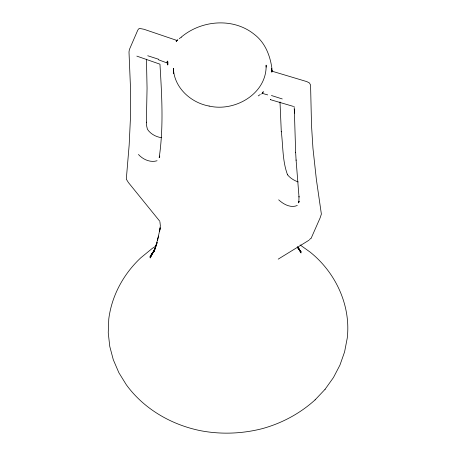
<?xml version="1.0" encoding="UTF-8"?>
<svg xmlns="http://www.w3.org/2000/svg" width="456" height="456" viewBox="0 0 456 456"><rect width="100%" height="100%" fill="white"/><g stroke="black" fill="none" stroke-linecap="round" stroke-linejoin="round"><path stroke-width="0.68" d="M294.074 106.761L294.091 106.442M160.238 227.635L159.514 231.671L160.358 225.783L159.896 221.639M167.888 61.942L167.876 64.803M271.633 71.147L271.645 68.303M160.073 228.627L157.417 240.682L158.449 236.054M167.369 63.749L167.7 61.007L167.711 64.963M157.77 239.075L154.065 251.723L157.16 242.569M272.164 69.859L271.81 72.191L271.816 68.326M310.445 238.499L309.538 239.77M157.155 242.529L155.063 248.058L150.235 257.959L154.322 250.116L149.842 257.167L153.871 251.512M159.782 156.026L159.184 157.673C163.761 126.825 161.812 95.207 159.953 64.176L136.834 56.122M298.845 202.019L298.48 202.909L299.085 201.381L298.851 202.139L299.005 196.621L299.016 197.032L296.081 159.965M154.641 249.517L155.285 248.263L152.674 253.24M261.676 94.044L263.334 91.724L262.491 92.881M310.998 238.602L320.061 218.036L321.377 214.103L316.384 179.601L312.941 148.137L311.522 125.525L310.576 85.055L309.464 82.986L306.899 81.635L272.91 71.449M177.886 39.575L176.198 41.479L177.059 40.39M325.025 389.356L333.461 377.534L339.937 365.096L344.588 351.907L347.238 338.152C351.052 305.355 335.582 272.414 310.057 252.043L300.099 244.929M154.327 250.737L151.096 254.579L154.02 251.478M156.397 245.79L152.35 248.338L140.71 257.885C123.587 273.948 111.72 295.625 108.773 319.023L108.243 332.789L109.782 346.492L113.299 359.738L118.879 372.729L126.335 384.784C143.993 409.055 171.479 424.855 200.674 430.72L200.748 430.738C221.166 434.596 242.301 433.776 262.411 428.611L262.491 428.589C281.939 423.208 300.111 413.478 315.073 399.895L315.153 399.809M315.073 399.895L325.117 389.259M270.75 99.442L270.465 99.676L293.362 106.408M181.266 37.113C201.461 20.041 233.347 17.362 254.368 34.417L254.459 34.496C265.096 42.607 270.151 55.564 271.913 68.44M278.194 259.145L301.604 244.747M262.451 93.417L262.964 93.052M179.259 38.623L181.317 37.204M258.233 95.908L260.29 94.489M177.105 40.185L176.079 40.647M308.986 240.209L301.997 244.553M297.289 205.491C290.74 208.295 283.444 204.311 278.684 199.825M157.064 160.757C150.337 162.832 142.962 159.503 138.442 154.464M176.734 40.379L143.988 29.281L139.604 28.42L138.601 28.967L137.775 30.142L129.384 49.556L128.997 51.967L130.644 91.531L130.638 114.011L129.162 145.036L126.318 179.003M161.698 137.706C156.117 137.022 150.6 134.03 147.436 129.31L146.484 125.263L146.359 122.145L146.37 122.533L147.06 88.19L146.456 59.183M263.277 93.662L267.7 94.899M282.258 98.952L271.445 95.504M158.705 59.291L147.744 55.746M158.557 59.793L166.93 62.911M298.133 181.938C294.046 180.468 290.107 178.131 287.422 174.654L287.571 174.87C282.355 161.167 283.113 145.829 281.272 131.413L281.295 131.795L279.995 101.927M297.58 247.54L299.666 249.472L297.494 247.272M298.093 248.206L301.194 251.957L297.472 246.918M166.816 61.879L167.255 62.837M159.629 221.057L128.41 182.542L126.449 179.396M297.46 247.129L301.057 252.949L297.534 247.004M272.278 70.754L272.397 71.307M294.205 107.502L294.439 113.151M294.308 109.092L295.665 152.606M295.642 152.224L296.104 160.347M173.656 73.712L173.411 68.354C174.032 87.632 190.904 102.817 209.15 106.06L209.116 106.054C234.931 112.119 266.971 93.657 266.127 65.145L266.139 67.112M270.67 99.607L270.374 99.63L270.687 99.625"/></g></svg>
